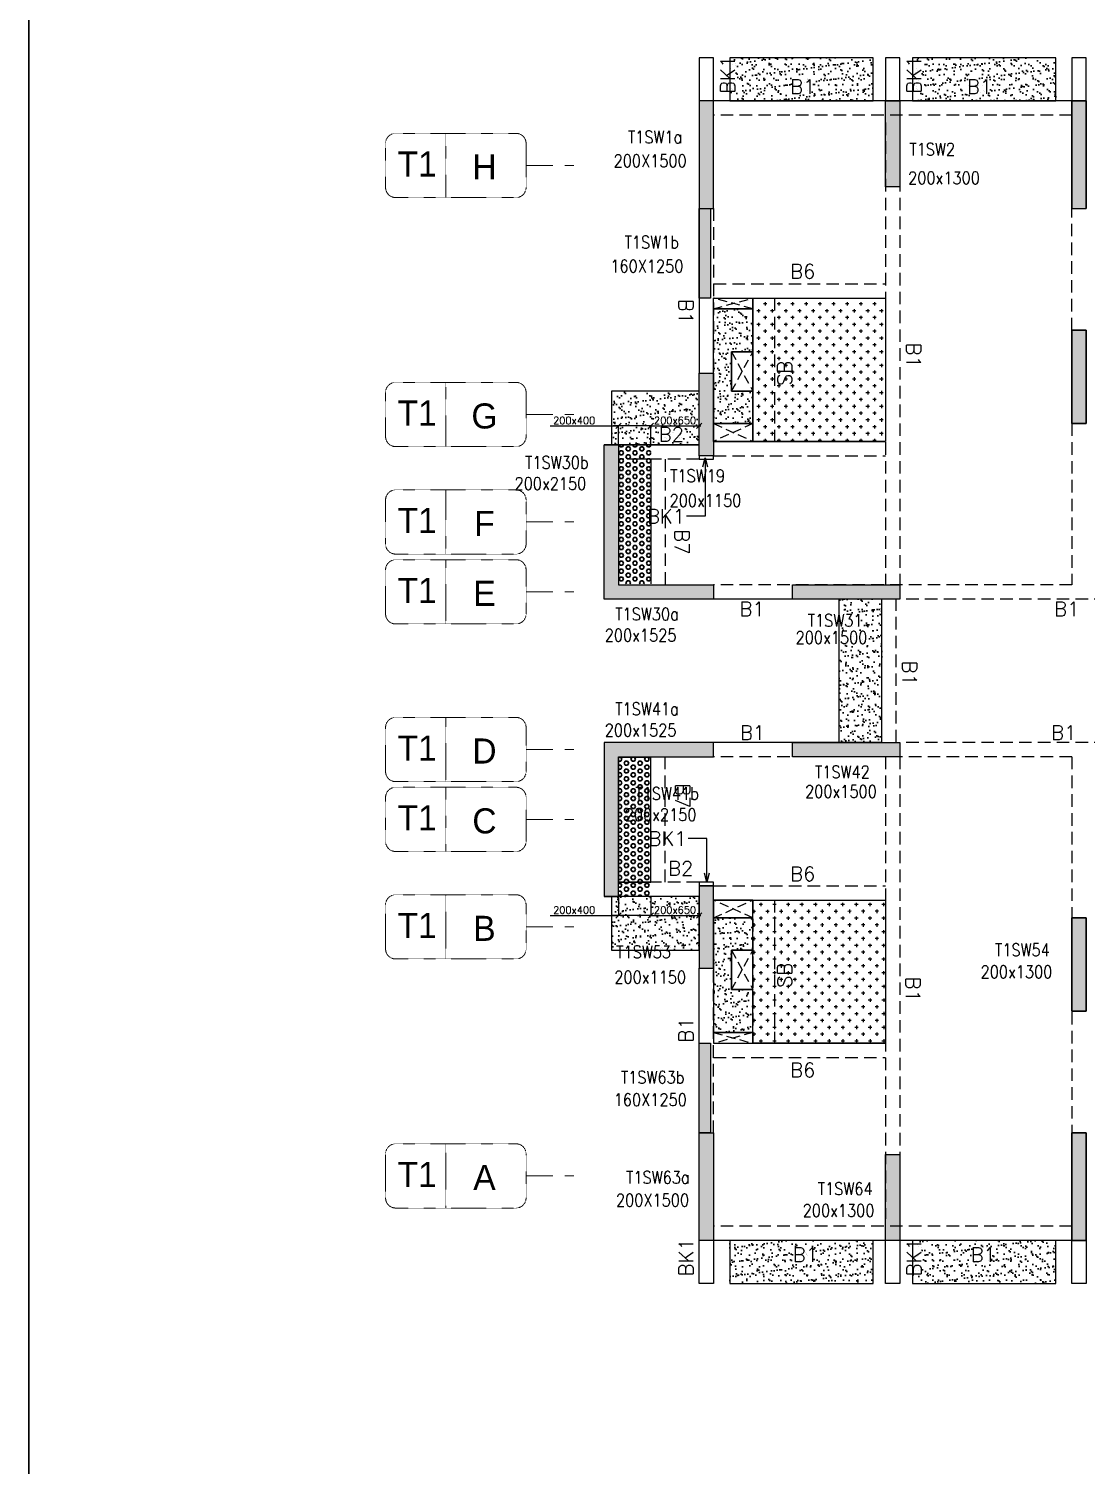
# Model space of a CAD drawing. Header units: millimetres. Extents: x 1078357 to 2594950, y -5122486 to -4636555.
# Drawn here: x 2039556 to 2054310, y -4675947 to -4655902 of the extents above; entities that cross this region are included whole.
import ezdxf
from ezdxf.enums import TextEntityAlignment as Align

# ---------------------------------------------------------------- set-up
doc = ezdxf.new("R2010")
doc.units = ezdxf.units.MM
doc.header["$PDMODE"] = 35
for name, pattern in [('CONTINOUS', [0]), ('DGN STYLE 7', [8.34, 3.75, -1.67, 1.25, -1.67]), ('HIDDEN', [0.375, 0.25, -0.125]), ('New Retail block$0$CONTINOUS', [0])]:
    doc.linetypes.add(name, pattern=pattern)
doc.layers.get('0').update_dxf_attribs({"lineweight": 0})
doc.layers.get('Defpoints').update_dxf_attribs({"lineweight": 0})
for name, color, linetype, lineweight in [('A-_ANOTDIMA_D-', 6, 'Continuous', 13), ('Boundary', 40, 'Continuous', 30), ('COL. NO.', 30, 'Continuous', 25), ('COL. SIZE', 7, 'Continuous', 25), ('DIM', 9, 'Continuous', 25), ('GRID LINE', 8, 'Continuous', 0), ('GRID NO', 8, 'DGN STYLE 7', 13), ('HATCH', 8, 'Continuous', 30)]:
    doc.layers.add(name, color=color, linetype=linetype, lineweight=lineweight)
for name, color, linetype in [('B-200x325', 201, 'HIDDEN'), ('B-200x400', 44, 'HIDDEN'), ('DROP SLAB', 8, 'Continuous'), ('S-BEAM', 3, 'HIDDEN'), ('S-BEAM NO.', 6, 'Continuous'), ('S-COLUMN', 1, 'Continuous'), ('S-CUTOUT', 8, 'HIDDEN'), ('S-SLAB-PROJECTION', 54, 'New Retail block$0$CONTINOUS'), ('SLAB FOLD', 8, 'Continuous')]:
    doc.layers.add(name, color=color, linetype=linetype)
doc.styles.add('Roman', font='romans')
doc.styles.add('ROMANS', font='romans.shx', dxfattribs={"width": 0.85})
doc.styles.get("Standard").update_dxf_attribs({"font": 'Adani Regular.ttf', "height": 500})
doc.dimstyles.new('HARESH', dxfattribs={"dimtxt": 150, "dimasz": 75, "dimexe": 0, "dimexo": 0, "dimgap": 25, "dimtad": 1, "dimdec": 0, "dimdsep": 46, "dimtxsty": 'Roman', "dimblk": 'OBLIQUE', "dimcen": 225, "dimdle": 25, "dimclrd": 2, "dimclre": 2, "dimclrt": 7, "dimadec": 8, "dimazin": 1, "dimtfac": 1, "dimtdec": 0, "dimtmove": 0, "dimatfit": 0, "dimfxl": 1, "dimlwd": -1, "dimlwe": -1, "dimarcsym": 0})
pattern_1 = [(37.47015413, (-2972723.06, 18698699.15), (-4.72361136, 146.8264517), [0, -115.824, 0, -129.54, 0, -123.825]), (7.4701541, (-2972723.06, 18698699.15), (134.9689868, 214.9772528), [0, -62.484, 0, -104.394, 0, -40.005]), (327.4701541, (-2972816.78, 18698699.2), (237.2979035, 0.3075449), [0, -38.1, 0, -137.16, 0, -179.07]), (317.4701541, (-2972816.78, 18698699.2), (229.1017424, 66.759465), [0, -19.05, 0, -89.916, 0, -102.87])]

# ---------------------------------------------------------------- blocks, each defined once
blk = doc.blocks.new('_Oblique')
at = {"color": 0, "linetype": 'ByBlock', "lineweight": -2}
blk.add_line((-0.5, -0.5), (0.5, 0.5), dxfattribs=at)
blk = doc.blocks.new('*D1451')
at = {"layer": 'Defpoints', "color": 0, "ltscale": 700, "transparency": 16777216}
for p in [(2047785, -4661443), (2047785, -4661709, 0), (2048235, -4661709, 0)]:
    blk.add_point(p, dxfattribs=at)
at = {"layer": 'DIM', "color": 2, "ltscale": 700, "transparency": 16777216}
for p, q in [((2046829, -4661443), (2047785, -4661443)), ((2047785, -4661443), (2047710, -4661443)), ((2047785, -4661709), (2047785, -4661443)), ((2048235, -4661443), (2047785, -4661443)), ((2048235, -4661443), (2047785, -4661443)), ((2048235, -4661709), (2048235, -4661443)), ((2048235, -4661443), (2048310, -4661443))]:
    blk.add_line(p, q, dxfattribs=at)
at = {"layer": 'DIM', "color": 2, "ltscale": 700, "transparency": 16777216, "xscale": 75, "yscale": 75, "zscale": 75}
blk.add_blockref('_Oblique', (2047785, -4661443), dxfattribs=at)
at = {"layer": 'DIM', "color": 2, "ltscale": 700, "transparency": 16777216, "xscale": 75, "yscale": 75, "zscale": 75, "rotation": 180}
blk.add_blockref('_Oblique', (2048235, -4661443), dxfattribs=at)
at = {"layer": 'DIM', "color": 7, "ltscale": 700, "transparency": 16777216, "insert": (2047166, -4661368), "char_height": 150, "attachment_point": 5, "style": 'Roman'}
blk.add_mtext('{\\H0.666667x;200x400}', dxfattribs=at)
blk = doc.blocks.new('*D1452')
at = {"layer": 'Defpoints', "color": 0, "ltscale": 700, "transparency": 16777216}
for p in [(2048910, -4661443), (2048235, -4661709), (2048910, -4661709, 0)]:
    blk.add_point(p, dxfattribs=at)
at = {"layer": 'DIM', "color": 2, "ltscale": 700, "transparency": 16777216}
for p, q in [((2048210, -4661443), (2048935, -4661443)), ((2048235, -4661709), (2048235, -4661443)), ((2048910, -4661709), (2048910, -4661443))]:
    blk.add_line(p, q, dxfattribs=at)
at = {"layer": 'DIM', "color": 2, "ltscale": 700, "transparency": 16777216, "xscale": 75, "yscale": 75, "zscale": 75, "rotation": 180}
blk.add_blockref('_Oblique', (2048235, -4661443), dxfattribs=at)
at = {"layer": 'DIM', "color": 2, "ltscale": 700, "transparency": 16777216, "xscale": 75, "yscale": 75, "zscale": 75}
blk.add_blockref('_Oblique', (2048910, -4661443), dxfattribs=at)
at = {"layer": 'DIM', "color": 7, "ltscale": 700, "transparency": 16777216, "insert": (2048573, -4661368), "char_height": 150, "attachment_point": 5, "style": 'Roman'}
blk.add_mtext('{\\H0.666667x;200x650}', dxfattribs=at)
blk = doc.blocks.new('*D1463')
at = {"layer": 'Defpoints', "color": 0, "ltscale": 700, "transparency": 16777216}
for p in [(2047785, -4668009, 0), (2048235, -4668009, 0), (2047785, -4668275)]:
    blk.add_point(p, dxfattribs=at)
at = {"layer": 'DIM', "color": 2, "ltscale": 700, "transparency": 16777216}
for p, q in [((2047785, -4668009), (2047785, -4668275)), ((2048235, -4668009), (2048235, -4668275)), ((2046829, -4668275), (2047785, -4668275)), ((2047785, -4668275), (2047710, -4668275)), ((2048235, -4668275), (2047785, -4668275)), ((2048235, -4668275), (2047785, -4668275)), ((2048235, -4668275), (2048310, -4668275))]:
    blk.add_line(p, q, dxfattribs=at)
at = {"layer": 'DIM', "color": 2, "ltscale": 700, "transparency": 16777216, "xscale": 75, "yscale": 75, "zscale": 75}
blk.add_blockref('_Oblique', (2047785, -4668275), dxfattribs=at)
at = {"layer": 'DIM', "color": 2, "ltscale": 700, "transparency": 16777216, "xscale": 75, "yscale": 75, "zscale": 75, "rotation": 180}
blk.add_blockref('_Oblique', (2048235, -4668275), dxfattribs=at)
at = {"layer": 'DIM', "color": 7, "ltscale": 700, "transparency": 16777216, "insert": (2047166, -4668200), "char_height": 150, "attachment_point": 5, "style": 'Roman'}
blk.add_mtext('{\\H0.666667x;200x400}', dxfattribs=at)
blk = doc.blocks.new('*D1464')
at = {"layer": 'Defpoints', "color": 0, "ltscale": 700, "transparency": 16777216}
for p in [(2048235, -4668009), (2048910, -4668009, 0), (2048910, -4668275)]:
    blk.add_point(p, dxfattribs=at)
at = {"layer": 'DIM', "color": 2, "ltscale": 700, "transparency": 16777216}
for p, q in [((2048235, -4668009), (2048235, -4668275)), ((2048910, -4668009), (2048910, -4668275)), ((2048210, -4668275), (2048935, -4668275))]:
    blk.add_line(p, q, dxfattribs=at)
at = {"layer": 'DIM', "color": 2, "ltscale": 700, "transparency": 16777216, "xscale": 75, "yscale": 75, "zscale": 75, "rotation": 180}
blk.add_blockref('_Oblique', (2048235, -4668275), dxfattribs=at)
at = {"layer": 'DIM', "color": 2, "ltscale": 700, "transparency": 16777216, "xscale": 75, "yscale": 75, "zscale": 75}
blk.add_blockref('_Oblique', (2048910, -4668275), dxfattribs=at)
at = {"layer": 'DIM', "color": 7, "ltscale": 700, "transparency": 16777216, "insert": (2048573, -4668200), "char_height": 150, "attachment_point": 5, "style": 'Roman'}
blk.add_mtext('{\\H0.666667x;200x650}', dxfattribs=at)
blk = doc.blocks.new('G$CD63B60BD')
at = {"layer": 'COL. NO.', "linetype": 'Continuous', "style": 'ROMANS', "width": 0.85}
for s, p in [('T1SW1a', (-995, 15309, -320)), ('T1SW2', (2932, 15138, -320)), ('T1SW1b', (-1041, 13841, -320)), ('T1SW30b', (-2429, 10769, -320)), ('T1SW19', (-405, 10582, -320)), ('T1SW30a', (-1171, 8653, -320)), ('T1SW31', (1514, 8565, -320)), ('T1SW41a', (-1171, 7329, -320)), ('T1SW42', (1615, 6449, -320)), ('T1SW41b', (-891, 6149, -320)), ('T1SW53', (-1158, 3938, -320)), ('T1SW54', (4127, 3966, -320)), ('T1SW63b', (-1092, 2189, 0)), ('T1SW63a', (-1020, 792, 0)), ('T1SW64', (1654, 634, -320))]:
    blk.add_text(s, height=175, dxfattribs=at).set_placement(p)
at = {"layer": 'COL. SIZE', "linetype": 'Continuous', "style": 'ROMANS', "width": 0.85}
for s, p in [('200X1500', (-1194, 14976, -320)), ('200x1300', (2915, 14738, -320)), ('160X1250', (-1240, 13507, -320)), ('200x2150', (-2576, 10473, -320)), ('200x1150', (-413, 10238, -320)), ('200x1525', (-1318, 8357, -320)), ('200x1500', (1345, 8325, -320)), ('200x1525', (-1318, 7033, -320)), ('200x1500', (1477, 6177, -320)), ('200x2150', (-1039, 5853, -320)), ('200x1300', (3926, 3661, -320)), ('200x1150', (-1184, 3585, -320)), ('160X1250', (-1193, 1876, 0)), ('200X1500', (-1161, 475, 0)), ('200x1300', (1444, 329, -320))]:
    blk.add_text(s, height=175, dxfattribs=at).set_placement(p)
blk = doc.blocks.new('Tower grid nomenclature-ex')
at = {"layer": 'GRID NO'}
blk.add_lwpolyline([(-1250, -600), (1750, -600, 0.414214), (2000, -350), (2000, 750, 0.414214), (1750, 1000), (-1250, 1000, 0.414214), (-1500, 750), (-1500, -350, 0.414214)], format="xyb", close=True, dxfattribs=at)
blk.add_lwpolyline([(0, 1000), (0, -600)], dxfattribs=at)
at = {"layer": 'GRID NO', "flags": 8}
for p in [(-1235, 400), (1788, 400)]:
    blk.add_attdef('GRID', text='', height=625, dxfattribs=at).set_placement(p, align=Align.MIDDLE_CENTER)

msp = doc.modelspace()

# ---------------------------------------------------------------- hatches: boundary and pattern name
at = {"layer": 'DROP SLAB'}
h = msp.add_hatch(dxfattribs=at)
h.set_pattern_fill('CROSS', color=8, scale=15, angle=180)
h.set_pattern_definition([(180, (2009374.565, -4436761.82), (-95.25, -95.25), [47.625, -142.875]), (270, (2009350.75, -4436738.01), (95.25, -95.25), [47.625, -142.875])])
h.paths.add_polyline_path([(2049659.9, -4659659.6), (2051509.9, -4659659.7), (2051509.9, -4661659.5), (2049659.9, -4661659.4)])
h = msp.add_hatch(dxfattribs=at)
h.set_pattern_fill('CROSS', color=8, scale=15, angle=0.03079)
h.set_pattern_definition([(180.03079016, (-12187753.96, 56220988.81), (-95.19879988, -95.30117261), [47.625, -142.875]), (270.03079016, (-12187777.78, 56221012.61), (95.30117261, -95.19879988), [47.625, -142.875])])
h.paths.add_polyline_path([(2049659.9, -4668059.4), (2051509.9, -4668059.4), (2051509.9, -4670059.2), (2049659.9, -4670059.2)])
at = {"layer": 'HATCH'}
h = msp.add_hatch(dxfattribs=at)
h.set_pattern_fill('AR-SAND', color=8, scale=3, angle=179.97015)
h.set_pattern_definition([(37.4701541, (-778273.2, 9330660.76), (-4.7236114, 146.8264517), [0, -115.824, 0, -129.54, 0, -123.825]), (7.4701541, (-778273.2, 9330660.76), (134.9689868, 214.9772528), [0, -62.484, 0, -104.394, 0, -40.005]), (327.4701541, (-778366.93, 9330660.81), (237.2979035, 0.3075449), [0, -38.1, 0, -137.16, 0, -179.07]), (317.4701541, (-778366.93, 9330660.81), (229.1017424, 66.759465), [0, -19.05, 0, -89.916, 0, -102.87])])
h.paths.add_polyline_path([(2051335.3, -4656309.5), (2049335.3, -4656309.5), (2049335.3, -4656909.5), (2051335.3, -4656909.5)])
h = msp.add_hatch(dxfattribs=at)
h.set_pattern_fill('AR-SAND', color=8, scale=3, angle=179.97015)
h.set_pattern_definition([(37.4701541, (-780823.2, 9330660.76), (-4.7236114, 146.8264517), [0, -115.824, 0, -129.54, 0, -123.825]), (7.4701541, (-780823.2, 9330660.76), (134.9689868, 214.9772528), [0, -62.484, 0, -104.394, 0, -40.005]), (327.4701541, (-780916.93, 9330660.81), (237.2979035, 0.3075449), [0, -38.1, 0, -137.16, 0, -179.07]), (317.4701541, (-780916.93, 9330660.81), (229.1017424, 66.759465), [0, -19.05, 0, -89.916, 0, -102.87])])
h.paths.add_polyline_path([(2053885.3, -4656309.5), (2051885.3, -4656309.5), (2051885.3, -4656909.5), (2053885.3, -4656909.5)])
h = msp.add_hatch(dxfattribs=at)
h.set_pattern_fill('AR-SAND', color=8, scale=3, angle=179.97015)
h.set_pattern_definition(pattern_1)
h.paths.add_polyline_path([(2049109.9, -4659809.5), (2049659.9, -4659809.5), (2049659.9, -4660409.5), (2049359.9, -4660409.5), (2049359.9, -4660959.5), (2049659.9, -4660959.4), (2049659.9, -4661409.5), (2049109.9, -4661409.5)])
h = msp.add_hatch(dxfattribs=at)
h.set_pattern_fill('AR-SAND', color=8, scale=3, angle=180)
h.set_pattern_definition([(217.5, (2009375.91, -4721835.93), (4.8001, -146.82397), [0, -115.824, 0, -129.54, 0, -123.825]), (187.5, (2009375.9, -4721835.93), (-134.857, -215.04753), [0, -62.484, 0, -104.394, 0, -40.005]), (147.5, (2009469.63, -4721835.93), (-237.2977, -0.43116), [0, -38.1, 0, -137.16, 0, -179.07]), (137.5, (2009469.63, -4721835.93), (-229.06694, -66.8788), [0, -19.05, 0, -89.916, 0, -102.87])])
h.paths.add_polyline_path([(2048911.4, -4660959.4), (2047686.2, -4660959.4), (2047686.2, -4661709.4), (2048911.4, -4661709.4)])
at = {"layer": 'HATCH', "ltscale": 1000}
h = msp.add_hatch(dxfattribs=at)
h.set_pattern_fill('HEX', color=8, scale=10, angle=180)
h.set_pattern_definition([(180, (3148834.806, -9158923.654), (-7e-15, -54.99261315), [31.75, -63.5]), (300, (3148834.806, -9158923.654), (47.625, 27.4963066), [31.75, -63.5]), (240, (3148803.056, -9158923.654), (47.625, -27.4963066), [31.75, -63.5])])
h.paths.add_polyline_path([(2048235.1, -4663648.8), (2047785.1, -4663648.8), (2047785.1, -4661709.5), (2048235.1, -4661709.5)])
at = {"layer": 'HATCH'}
h = msp.add_hatch(dxfattribs=at)
h.set_pattern_fill('AR-SAND', color=8, scale=3, angle=179.97015)
h.set_pattern_definition([(37.4701541, (-1866222.91, 14017429.87), (-4.72361136, 146.8264517), [0, -115.824, 0, -129.54, 0, -123.825]), (7.4701541, (-1866222.9, 14017429.87), (134.9689868, 214.9772528), [0, -62.484, 0, -104.394, 0, -40.005]), (327.4701541, (-1866316.63, 14017429.91), (237.2979035, 0.3075449), [0, -38.1, 0, -137.16, 0, -179.07]), (317.4701541, (-1866316.63, 14017429.91), (229.1017424, 66.759465), [0, -19.05, 0, -89.916, 0, -102.87])])
h.paths.add_polyline_path([(2051460.3, -4663859.6), (2050860.3, -4663859.6), (2050860.3, -4665859.6), (2051460.3, -4665859.6)])
at = {"layer": 'HATCH', "ltscale": 1000}
h = msp.add_hatch(dxfattribs=at)
h.set_pattern_fill('HEX', color=8, scale=10, angle=180)
h.set_pattern_definition([(180, (-142839.34, 4893133.91), (-7e-15, -54.99261315), [31.75, -63.5]), (300, (-142839.34, 4893133.91), (47.625, 27.49630658), [31.75, -63.5]), (240, (-142871.09, 4893133.91), (47.625, -27.49630658), [31.75, -63.5])])
h.paths.add_polyline_path([(2048235.1, -4666070.1), (2047785.1, -4666070.1), (2047785.1, -4668009.3), (2048235.1, -4668009.3)])
at = {"layer": 'HATCH'}
h = msp.add_hatch(dxfattribs=at)
h.set_pattern_fill('AR-SAND', color=8, scale=3, angle=179.97015)
h.set_pattern_definition([(37.4701541, (-1876723.02, 14014679.95), (-4.72361136, 146.8264517), [0, -115.824, 0, -129.54, 0, -123.825]), (7.4701541, (-1876723.02, 14014679.95), (134.9689868, 214.9772528), [0, -62.484, 0, -104.394, 0, -40.005]), (327.4701541, (-1876816.74, 14014680), (237.2979035, 0.3075449), [0, -38.1, 0, -137.16, 0, -179.07]), (317.4701541, (-1876816.74, 14014680), (229.1017424, 66.759465), [0, -19.05, 0, -89.916, 0, -102.87])])
h.paths.add_polyline_path([(2048910.2, -4668009.4), (2047684.9, -4668009.4), (2047684.9, -4668759.4), (2048910.2, -4668759.4)])
h = msp.add_hatch(dxfattribs=at)
h.set_pattern_fill('AR-SAND', color=8, scale=3, angle=180.02985)
h.set_pattern_definition(pattern_1)
h.paths.add_polyline_path([(2049109.9, -4669909.5), (2049659.9, -4669909.5), (2049659.9, -4669309.4), (2049359.9, -4669309.4), (2049359.9, -4668759.5), (2049659.9, -4668759.5), (2049659.9, -4668309.5), (2049109.9, -4668309.5)])
h = msp.add_hatch(dxfattribs=at)
h.set_pattern_fill('AR-SAND', color=8, scale=3, angle=179.97015)
h.set_pattern_definition([(37.47015413, (-2966197.64, 18698699.14), (-4.72361136, 146.8264517), [0, -115.824, 0, -129.54, 0, -123.825]), (7.4701541, (-2966197.64, 18698699.14), (134.9689868, 214.9772528), [0, -62.484, 0, -104.394, 0, -40.005]), (327.4701541, (-2966291.36, 18698699.18), (237.2979035, 0.3075449), [0, -38.1, 0, -137.16, 0, -179.07]), (317.4701541, (-2966291.36, 18698699.18), (229.1017424, 66.759465), [0, -19.05, 0, -89.916, 0, -102.87])])
h.paths.add_polyline_path([(2051335.3, -4672809.5), (2049335.3, -4672809.5), (2049335.3, -4673409.5), (2051335.3, -4673409.5)])
h = msp.add_hatch(dxfattribs=at)
h.set_pattern_fill('AR-SAND', color=8, scale=3, angle=179.97015)
h.set_pattern_definition([(37.47015413, (-2968747.64, 18698699.14), (-4.72361136, 146.8264517), [0, -115.824, 0, -129.54, 0, -123.825]), (7.4701541, (-2968747.64, 18698699.14), (134.9689868, 214.9772528), [0, -62.484, 0, -104.394, 0, -40.005]), (327.4701541, (-2968841.36, 18698699.18), (237.2979035, 0.3075449), [0, -38.1, 0, -137.16, 0, -179.07]), (317.4701541, (-2968841.36, 18698699.18), (229.1017424, 66.759465), [0, -19.05, 0, -89.916, 0, -102.87])])
h.paths.add_polyline_path([(2053885.3, -4672809.5), (2051885.3, -4672809.5), (2051885.3, -4673409.5), (2053885.3, -4673409.5)])
at = {"layer": 'S-COLUMN', "lineweight": 25, "extrusion": (1.00316e-06, 1.91639e-11, 1)}
h = msp.add_hatch(color=1, dxfattribs=at)
h.dxf.hatch_style = 1
h.paths.add_polyline_path([(2049109.9, -4656909.5), (2048909.9, -4656909.5), (2048909.9, -4658409.5), (2049109.9, -4658409.5)])
at = {"layer": 'S-COLUMN', "lineweight": 25}
h = msp.add_hatch(color=1, dxfattribs=at)
h.dxf.hatch_style = 1
h.paths.add_polyline_path([(2051509.9, -4658109.6), (2051709.9, -4658109.6), (2051709.9, -4656909.5), (2051509.9, -4656909.5)])
at = {"layer": 'S-COLUMN', "lineweight": 25, "extrusion": (1.00316e-06, 1.91639e-11, 1)}
h = msp.add_hatch(color=1, dxfattribs=at)
h.dxf.hatch_style = 1
h.paths.add_polyline_path([(2054309.9, -4656909.5), (2054109.9, -4656909.5), (2054109.9, -4658409.5), (2054309.9, -4658409.5)])
at = {"layer": 'S-COLUMN', "lineweight": 25, "extrusion": (1.00316e-06, -2.11765e-11, 1)}
h = msp.add_hatch(color=1, dxfattribs=at)
h.dxf.hatch_style = 1
h.paths.add_polyline_path([(2049069.9, -4659659.7), (2048909.9, -4659659.7), (2048909.9, -4658409.5), (2049069.9, -4658409.5)])
at = {"layer": 'S-COLUMN', "lineweight": 25, "extrusion": (-1.00316e-06, 2.11765e-11, 1)}
h = msp.add_hatch(color=1, dxfattribs=at)
h.dxf.hatch_style = 1
h.paths.add_polyline_path([(2054109.9, -4661409.5), (2054309.9, -4661409.5), (2054309.9, -4660109.5), (2054109.9, -4660109.5)])
at = {"layer": 'S-COLUMN', "lineweight": 25, "extrusion": (1.00316e-06, 1.91639e-11, 1)}
h = msp.add_hatch(color=1, dxfattribs=at)
h.dxf.hatch_style = 1
h.paths.add_polyline_path([(2054309.9, -4661409.5), (2054109.9, -4661409.5), (2054109.9, -4660109.5), (2054309.9, -4660109.5)])
h = msp.add_hatch(color=1, dxfattribs=at)
h.dxf.hatch_style = 1
h.paths.add_polyline_path([(2049109.9, -4661859.5), (2048909.9, -4661859.5), (2048909.9, -4660709.5), (2049109.9, -4660709.5)])
h = msp.add_hatch(color=1, dxfattribs=at)
h.dxf.hatch_style = 1
h.paths.add_polyline_path([(2047784.9, -4663659.5), (2049109.9, -4663659.5), (2049109.9, -4663859.5), (2047584.9, -4663859.5), (2047584.9, -4661709.5), (2047784.9, -4661709.5)])
at = {"layer": 'S-COLUMN', "lineweight": 25}
h = msp.add_hatch(color=1, dxfattribs=at)
h.dxf.hatch_style = 1
h.paths.add_polyline_path([(2050209.9, -4663659.5), (2051709.9, -4663659.5), (2051709.9, -4663859.5), (2050209.9, -4663859.5)])
at = {"layer": 'S-COLUMN', "lineweight": 25, "extrusion": (1.00316e-06, -2.11765e-11, 1)}
h = msp.add_hatch(color=1, dxfattribs=at)
h.dxf.hatch_style = 1
h.paths.add_polyline_path([(2047784.9, -4666059.5), (2049109.9, -4666059.5), (2049109.9, -4665859.5), (2047584.9, -4665859.5), (2047584.9, -4668009.5), (2047784.9, -4668009.5)])
at = {"layer": 'S-COLUMN', "lineweight": 25}
h = msp.add_hatch(color=1, dxfattribs=at)
h.dxf.hatch_style = 1
h.paths.add_polyline_path([(2050209.9, -4665859.5), (2051709.9, -4665859.5), (2051709.9, -4666059.5), (2050209.9, -4666059.5)])
at = {"layer": 'S-COLUMN', "lineweight": 25, "extrusion": (1.00316e-06, -2.11765e-11, 1)}
h = msp.add_hatch(color=1, dxfattribs=at)
h.dxf.hatch_style = 1
h.paths.add_polyline_path([(2049109.9, -4667859.5), (2048909.9, -4667859.5), (2048909.9, -4669009.5), (2049109.9, -4669009.5)])
h = msp.add_hatch(color=1, dxfattribs=at)
h.dxf.hatch_style = 1
h.paths.add_polyline_path([(2054309.9, -4668309.5), (2054109.9, -4668309.5), (2054109.9, -4669609.5), (2054309.9, -4669609.5)])
at = {"layer": 'S-COLUMN', "lineweight": 25, "extrusion": (-1.00316e-06, -1.91639e-11, 1)}
h = msp.add_hatch(color=1, dxfattribs=at)
h.dxf.hatch_style = 1
h.paths.add_polyline_path([(2054109.9, -4668309.5), (2054309.9, -4668309.5), (2054309.9, -4669609.5), (2054109.9, -4669609.5)])
at = {"layer": 'S-COLUMN', "lineweight": 25, "extrusion": (1.00316e-06, -2.11765e-11, 1)}
h = msp.add_hatch(color=1, dxfattribs=at)
h.dxf.hatch_style = 1
h.paths.add_polyline_path([(2049070, -4671309.5), (2048910, -4671309.5), (2048910, -4670059.3), (2049070, -4670059.3)])
h = msp.add_hatch(color=1, dxfattribs=at)
h.dxf.hatch_style = 1
h.paths.add_polyline_path([(2049109.9, -4672809.5), (2048909.9, -4672809.5), (2048909.9, -4671309.5), (2049109.9, -4671309.5)])
at = {"layer": 'S-COLUMN', "lineweight": 25, "extrusion": (-1.00316e-06, -1.91639e-11, 1)}
h = msp.add_hatch(color=1, dxfattribs=at)
h.dxf.hatch_style = 1
h.paths.add_polyline_path([(2054109.9, -4672809.5), (2054309.9, -4672809.5), (2054309.9, -4671309.5), (2054109.9, -4671309.5)])
at = {"layer": 'S-COLUMN', "lineweight": 25, "extrusion": (1.00316e-06, -2.11765e-11, 1)}
h = msp.add_hatch(color=1, dxfattribs=at)
h.dxf.hatch_style = 1
h.paths.add_polyline_path([(2054309.9, -4672809.5), (2054109.9, -4672809.5), (2054109.9, -4671309.5), (2054309.9, -4671309.5)])
at = {"layer": 'S-COLUMN', "lineweight": 25}
h = msp.add_hatch(color=1, dxfattribs=at)
h.dxf.hatch_style = 1
h.paths.add_polyline_path([(2051709.9, -4671609.5), (2051709.9, -4672809.5), (2051509.9, -4672809.5), (2051509.9, -4671609.5)])

# ---------------------------------------------------------------- linework, layer by layer
at = {"layer": 'B-200x400', "linetype": 'ByBlock', "ltscale": 500}
for p, q in [((2048235.1, -4661709.5, 0), (2047785.1, -4661709.5, 0)), ((2048235.1, -4668009.5, 0), (2047785.1, -4668009.5, 0))]:
    msp.add_line(p, q, dxfattribs=at)
at = {"layer": 'B-200x400', "linetype": 'HIDDEN', "ltscale": 500}
for p, q in [((2048235.1, -4661909.5, 0), (2047785.1, -4661909.5, 0)), ((2048235.1, -4667809.5, 0), (2047785.1, -4667809.5, 0))]:
    msp.add_line(p, q, dxfattribs=at)
at = {"layer": 'Boundary', "ltscale": 700, "elevation": 0}
msp.add_lwpolyline([(2039556.1, -4636994.1), (2144124.7, -4636994.1), (2144124.7, -4687024.5), (2039556.1, -4687024.5)], close=True, dxfattribs=at)
at = {"layer": 'DROP SLAB', "color": 3, "linetype": 'CONTINOUS', "ltscale": 500, "elevation": 0}
for points in [[(2049109.9, -4659659.7), (2049659.9, -4659659.7), (2049659.9, -4659809.5), (2049109.9, -4659809.5)], [(2049359.9, -4660409.5), (2049659.9, -4660409.5), (2049659.9, -4660959.4), (2049359.9, -4660959.4)], [(2049110.1, -4661409.5), (2049659.9, -4661409.5), (2049659.9, -4661659.4), (2049110.1, -4661659.4)], [(2049110.1, -4668309.5), (2049659.9, -4668309.5), (2049659.9, -4668059.5), (2049110.1, -4668059.5)], [(2049659.9, -4668059.4), (2051509.9, -4668059.4), (2051509.9, -4670059.2), (2049659.9, -4670059.2)], [(2049359.9, -4669309.5), (2049659.9, -4669309.5), (2049659.9, -4668759.5), (2049359.9, -4668759.5)], [(2049109.9, -4670059.2), (2049659.9, -4670059.2), (2049659.9, -4669909.5), (2049109.9, -4669909.5)]]:
    msp.add_lwpolyline(points, close=True, dxfattribs=at)
msp.add_lwpolyline([(2051509.9, -4659701), (2051509.9, -4661659.5), (2049659.9, -4661659.5), (2049659.9, -4659659.7), (2051509.9, -4659659.7)], dxfattribs=at)
at = {"layer": 'GRID LINE', "linetype": 'DGN STYLE 7', "ltscale": 100, "elevation": 0}
for points in [[(2046494.6, -4657809.4), (2047301.7, -4657809.4)], [(2046494.6, -4661284.4), (2047301.7, -4661284.4)], [(2046494.6, -4662784.4), (2047301.7, -4662784.4)], [(2046494.6, -4663759.4), (2047301.7, -4663759.4)], [(2046494.6, -4665959.4), (2047301.7, -4665959.4)], [(2046494.6, -4666934.4), (2047301.7, -4666934.4)], [(2046494.6, -4668434.4), (2047301.7, -4668434.4)], [(2046494.6, -4671909.4), (2047301.7, -4671909.4)]]:
    msp.add_lwpolyline(points, dxfattribs=at)
at = {"layer": 'S-BEAM', "linetype": 'CONTINOUS', "ltscale": 700}
for p, q in [((2049109.9, -4656309.5, 0), (2048909.9, -4656309.5, 0)), ((2048909.9, -4656309.5, 0), (2048909.9, -4656909.5, 0)), ((2049109.9, -4656909.5, 0), (2049109.9, -4656309.5, 0)), ((2051709.9, -4656309.5, 0), (2051509.9, -4656309.5, 0)), ((2051509.9, -4656309.5, 0), (2051509.9, -4656909.5, 0)), ((2051709.9, -4656909.5, 0), (2051709.9, -4656309.5, 0)), ((2054309.9, -4656309.5, 0), (2054109.9, -4656309.5, 0)), ((2054109.9, -4656309.5, 0), (2054109.9, -4656909.5, 0)), ((2054309.9, -4656909.5, 0), (2054309.9, -4656309.5, 0)), ((2054110.3, -4656909.5, 0), (2049110.3, -4656909.5, 0)), ((2048910.3, -4658409.4, 0), (2048910.3, -4660709.4, 0)), ((2048910.3, -4661709.4, 0), (2047585.3, -4661709.4, 0)), ((2047585.3, -4661759.4, 0), (2047585.3, -4661709.4, 0)), ((2048909.9, -4661709.5, 0), (2048235.1, -4661709.5, 0)), ((2048909.9, -4661859.5, 0), (2048909.9, -4661909.5, 0)), ((2051460.3, -4663859.4, 0), (2049110.3, -4663859.4, 0)), ((2051460.3, -4665859.4, 0), (2051460.3, -4663859.4, 0)), ((2051460.3, -4665859.5, 0), (2049110.3, -4665859.5, 0)), ((2048910.3, -4668009.4, 0), (2047585.3, -4668009.4, 0)), ((2048909.9, -4668009.5, 0), (2048235.1, -4668009.5, 0)), ((2048910.3, -4671309.5, 0), (2048910.3, -4669009.4, 0)), ((2048909.9, -4673409.5, 0), (2048909.9, -4672809.5, 0)), ((2049109.9, -4672809.5, 0), (2049109.9, -4673409.5, 0)), ((2054110.3, -4672809.4, 0), (2049110.3, -4672809.4, 0)), ((2051509.9, -4673409.5, 0), (2051509.9, -4672809.5, 0)), ((2051709.9, -4672809.5, 0), (2051709.9, -4673409.5, 0)), ((2054109.9, -4673409.4, 0), (2054109.9, -4672809.4, 0)), ((2054309.9, -4672809.4, 0), (2054309.9, -4673409.4, 0)), ((2049109.9, -4673409.5, 0), (2048909.9, -4673409.5, 0)), ((2051709.9, -4673409.5, 0), (2051509.9, -4673409.5, 0)), ((2054309.9, -4673409.4, 0), (2054109.9, -4673409.4, 0))]:
    msp.add_line(p, q, dxfattribs=at)
at = {"layer": 'S-BEAM', "linetype": 'HIDDEN', "ltscale": 700}
for p, q in [((2054110.3, -4657109.5, 0), (2049110.3, -4657109.5, 0)), ((2051510.3, -4657209.5, 0), (2051510.3, -4663659.4, 0)), ((2051710.3, -4657209.5, 0), (2051710.3, -4663659.4, 0)), ((2049110.3, -4658409.4, 0), (2049110.3, -4660709.4, 0)), ((2054110.3, -4660109.4, 0), (2054110.3, -4658409.4, 0)), ((2049659.8, -4659659.9, 0), (2049659.8, -4661659.7, 0)), ((2049959.8, -4659659.9, 0), (2049959.8, -4661659.7, 0)), ((2054110.3, -4661409.5, 0), (2054110.3, -4663659.4, 0)), ((2048910.3, -4661909.4, 0), (2047785.3, -4661909.4, 0)), ((2048909.9, -4661909.5, 0), (2048235.1, -4661909.5, 0)), ((2054110.3, -4663659.4, 0), (2049110.3, -4663659.4, 0)), ((2051660.3, -4665859.4, 0), (2051660.3, -4663859.4, 0)), ((2060634.9, -4663859.4, 0), (2051760.3, -4663859.4, 0)), ((2060634.9, -4665859.5, 0), (2051760.3, -4665859.5, 0)), ((2054110.3, -4666059.5, 0), (2049110.3, -4666059.5, 0)), ((2051510.3, -4666059.5, 0), (2051510.3, -4672509.4, 0)), ((2051710.3, -4666059.5, 0), (2051710.3, -4672509.4, 0)), ((2054110.3, -4666059.5, 0), (2054110.3, -4668309.4, 0)), ((2048910.3, -4667809.4, 0), (2047785.3, -4667809.4, 0)), ((2048909.9, -4667809.5, 0), (2048235.1, -4667809.5, 0)), ((2049659.8, -4668059.7, 0), (2049659.8, -4670059.5, 0)), ((2049959.8, -4668059.7, 0), (2049959.8, -4670059.5, 0)), ((2054110.3, -4668309.4, 0), (2054110.3, -4671309.5, 0)), ((2049110.3, -4671309.5, 0), (2049110.3, -4669009.4, 0)), ((2054110.3, -4672609.4, 0), (2049110.3, -4672609.4, 0))]:
    msp.add_line(p, q, dxfattribs=at)
at = {"layer": 'S-BEAM', "ltscale": 700}
for p, q in [((2049109.9, -4659459.7, 0), (2051509.9, -4659459.7, 0)), ((2048909.9, -4660709.5, 0), (2048910.6, -4660709.5, 0)), ((2048910.3, -4660709.5, 0), (2048911, -4660709.5, 0)), ((2048909.9, -4660909.5, 0), (2048909.9, -4660909.5, 0)), ((2048910.3, -4660909.5, 0), (2048910.3, -4660909.5, 0)), ((2048435.1, -4661909.5, 0), (2048435.1, -4663659.5, 0)), ((2049110.1, -4661859.5, 0), (2051509.9, -4661859.5, 0)), ((2048435.1, -4667809.5, 0), (2048435.1, -4666059.5, 0)), ((2049110.1, -4667859.4, 0), (2051509.9, -4667859.4, 0)), ((2048909.9, -4668809.4, 0), (2048909.9, -4668809.4, 0)), ((2048910.3, -4668809.4, 0), (2048910.3, -4668809.4, 0)), ((2048909.9, -4669009.4, 0), (2048910.6, -4669009.4, 0)), ((2048910.3, -4669009.4, 0), (2048911, -4669009.4, 0)), ((2049109.9, -4670259.2, 0), (2051509.9, -4670259.2, 0))]:
    msp.add_line(p, q, dxfattribs=at)
at = {"layer": 'S-BEAM', "linetype": 'Continuous', "ltscale": 700}
for p, q in [((2049109.9, -4659659.7, 0), (2051509.9, -4659659.7, 0)), ((2051509.9, -4659659.7, 0), (2051509.9, -4661659.5, 0)), ((2049110.1, -4661659.5, 0), (2051509.9, -4661659.5, 0)), ((2048235.1, -4661909.5, 0), (2048235.1, -4663648.8, 0)), ((2048235.1, -4667809.5, 0), (2048235.1, -4666070.1, 0)), ((2049110.1, -4668059.4, 0), (2051509.9, -4668059.4, 0)), ((2049109.9, -4670059.2, 0), (2051509.9, -4670059.2, 0))]:
    msp.add_line(p, q, dxfattribs=at)
at = {"layer": 'S-BEAM', "linetype": 'Continuous', "ltscale": 700, "elevation": 0}
for points in [[(2049110.4, -4661859.5), (2048910.4, -4661859.5), (2048910.4, -4661909.7), (2049110.4, -4661909.7)], [(2049110.4, -4667809.1), (2048910.4, -4667809.1), (2048910.4, -4667859.3), (2049110.4, -4667859.3)]]:
    msp.add_lwpolyline(points, close=True, dxfattribs=at)
at = {"layer": 'S-COLUMN', "color": 1, "lineweight": 25, "extrusion": (1.00316e-06, 1.91639e-11, 1), "elevation": 2.1}
for points in [[(2049109.9, -4656909.5), (2048909.9, -4656909.5), (2048909.9, -4658409.5), (2049109.9, -4658409.5)], [(2054309.9, -4656909.5), (2054109.9, -4656909.5), (2054109.9, -4658409.5), (2054309.9, -4658409.5)], [(2054309.9, -4661409.5), (2054109.9, -4661409.5), (2054109.9, -4660109.5), (2054309.9, -4660109.5)], [(2049109.9, -4661859.5), (2048909.9, -4661859.5), (2048909.9, -4660709.5), (2049109.9, -4660709.5)]]:
    msp.add_lwpolyline(points, close=True, dxfattribs=at)
at = {"layer": 'S-COLUMN', "color": 1, "lineweight": 25, "elevation": 0}
for points in [[(2051509.9, -4656909.5), (2051709.9, -4656909.5), (2051709.9, -4658109.5), (2051509.9, -4658109.5)], [(2050209.9, -4663659.5), (2051709.9, -4663659.5), (2051709.9, -4663859.5), (2050209.9, -4663859.5)], [(2050209.9, -4665859.5), (2051709.9, -4665859.5), (2051709.9, -4666059.5), (2050209.9, -4666059.5)], [(2051509.9, -4671609.5), (2051709.9, -4671609.5), (2051709.9, -4672809.5), (2051509.9, -4672809.5)]]:
    msp.add_lwpolyline(points, close=True, dxfattribs=at)
at = {"layer": 'S-COLUMN', "color": 1, "lineweight": 25, "extrusion": (-1.00316e-06, 2.11765e-11, 1), "elevation": -2.1}
msp.add_lwpolyline([(2054109.9, -4658409.5), (2054109.9, -4656909.5), (2054309.9, -4656909.5), (2054309.9, -4658409.5)], dxfattribs=at)
at = {"layer": 'S-COLUMN', "color": 1, "lineweight": 25, "extrusion": (1.00316e-06, -2.11765e-11, 1), "elevation": 2.1}
for points in [[(2049069.9, -4659659.7), (2048909.9, -4659659.7), (2048909.9, -4658409.5), (2049069.9, -4658409.5)], [(2049109.9, -4667859.5), (2048909.9, -4667859.5), (2048909.9, -4669009.5), (2049109.9, -4669009.5)], [(2054309.9, -4668309.5), (2054109.9, -4668309.5), (2054109.9, -4669609.5), (2054309.9, -4669609.5)], [(2049070, -4671309.5), (2048910, -4671309.5), (2048910, -4670059.3), (2049070, -4670059.3)], [(2049109.9, -4672809.5), (2048909.9, -4672809.5), (2048909.9, -4671309.5), (2049109.9, -4671309.5)], [(2054309.9, -4672809.5), (2054109.9, -4672809.5), (2054109.9, -4671309.5), (2054309.9, -4671309.5)]]:
    msp.add_lwpolyline(points, close=True, dxfattribs=at)
at = {"layer": 'S-COLUMN', "color": 1, "lineweight": 25, "extrusion": (-1.00316e-06, 2.11765e-11, 1), "elevation": -2.1}
msp.add_lwpolyline([(2054109.9, -4661409.5), (2054309.9, -4661409.5), (2054309.9, -4660109.5), (2054109.9, -4660109.5)], close=True, dxfattribs=at)
at = {"layer": 'S-COLUMN', "color": 1, "lineweight": 25, "extrusion": (1.00316e-06, 1.91639e-11, 1), "elevation": 2.1}
msp.add_lwpolyline([(2047784.9, -4663659.5), (2049109.9, -4663659.5), (2049109.9, -4663859.5), (2047584.9, -4663859.5), (2047584.9, -4661709.5), (2047784.9, -4661709.5), (2047784.9, -4663659.5)], dxfattribs=at)
at = {"layer": 'S-COLUMN', "color": 1, "lineweight": 25, "extrusion": (1.00316e-06, -2.11765e-11, 1), "elevation": 2.1}
msp.add_lwpolyline([(2047784.9, -4666059.5), (2049109.9, -4666059.5), (2049109.9, -4665859.5), (2047584.9, -4665859.5), (2047584.9, -4668009.5), (2047784.9, -4668009.5), (2047784.9, -4666059.5)], dxfattribs=at)
at = {"layer": 'S-COLUMN', "color": 1, "lineweight": 25, "extrusion": (-1.00316e-06, -1.91639e-11, 1), "elevation": -2.1}
for points in [[(2054109.9, -4668309.5), (2054309.9, -4668309.5), (2054309.9, -4669609.5), (2054109.9, -4669609.5)], [(2054109.9, -4672809.5), (2054309.9, -4672809.5), (2054309.9, -4671309.5), (2054109.9, -4671309.5)]]:
    msp.add_lwpolyline(points, close=True, dxfattribs=at)
at = {"layer": 'S-CUTOUT', "ltscale": 500}
for p, q in [((2049109.9, -4659809.5, 0), (2049659.9, -4659659.7, 0)), ((2049659.9, -4659809.5, 0), (2049110.8, -4659659.7, 0)), ((2049359.9, -4660409.5, 0), (2049659.9, -4660959.5, 0)), ((2049359.9, -4660959.5, 0), (2049659.9, -4660409.5, 0)), ((2049109.9, -4661409.5, 0), (2049659.9, -4661659.5, 0)), ((2049659.9, -4661409.5, 0), (2049110.1, -4661659.5, 0)), ((2049109.9, -4668309.5, 0), (2049659.9, -4668059.4, 0)), ((2049659.9, -4668309.5, 0), (2049110.1, -4668059.4, 0)), ((2049359.9, -4669309.5, 0), (2049659.9, -4668759.5, 0)), ((2049359.9, -4668759.5, 0), (2049659.9, -4669309.4, 0)), ((2049109.9, -4669909.5, 0), (2049659.9, -4670059.2, 0)), ((2049659.9, -4669909.5, 0), (2049110.8, -4670059.2, 0))]:
    msp.add_line(p, q, dxfattribs=at)
at = {"layer": 'S-SLAB-PROJECTION'}
msp.add_line((2050860.3, -4663859.5, 0), (2050860.3, -4665859.5, 0), dxfattribs=at)
at = {"layer": 'S-SLAB-PROJECTION', "elevation": 0}
for points in [[(2051335.3, -4656309.5), (2049335.3, -4656309.5), (2049335.3, -4656909.5), (2051335.3, -4656909.5)], [(2053885.3, -4656309.5), (2051885.3, -4656309.5), (2051885.3, -4656909.5), (2053885.3, -4656909.5)], [(2048909.9, -4660959.4), (2047684.9, -4660959.4), (2047684.9, -4661709.4), (2048909.9, -4661709.5)], [(2048910.2, -4668009.4), (2047684.9, -4668009.4), (2047684.9, -4668759.4), (2048910.2, -4668759.4)], [(2051335.3, -4672809.5), (2049335.3, -4672809.5), (2049335.3, -4673409.5), (2051335.3, -4673409.5)], [(2053885.3, -4672809.5), (2051885.3, -4672809.5), (2051885.3, -4673409.5), (2053885.3, -4673409.5)]]:
    msp.add_lwpolyline(points, close=True, dxfattribs=at)
at = {"layer": 'SLAB FOLD', "color": 8, "ltscale": 1000, "elevation": 0}
for points in [[(2049109.9, -4659809.5), (2049659.9, -4659809.5), (2049659.9, -4660409.5), (2049359.9, -4660409.5), (2049359.9, -4660959.5), (2049659.9, -4660959.4), (2049659.9, -4661409.5), (2049109.9, -4661409.5), (2049109.9, -4659809.5)], [(2049109.9, -4669909.5), (2049659.9, -4669909.5), (2049659.9, -4669309.4), (2049359.9, -4669309.4), (2049359.9, -4668759.5), (2049659.9, -4668759.5), (2049659.9, -4668309.5), (2049109.9, -4668309.5), (2049109.9, -4669909.5)]]:
    msp.add_lwpolyline(points, dxfattribs=at)
msp.add_lwpolyline([(2048235.1, -4666070.1), (2047785.1, -4666070.1), (2047785.1, -4667809.5), (2048235.1, -4667809.5)], close=True, dxfattribs=at)

# ---------------------------------------------------------------- block references
at = {"layer": 'A-_ANOTDIMA_D-', "color": 2, "ltscale": 700}
msp.add_blockref('G$CD63B60BD', (2048910, -4672809.5, 0), dxfattribs=at)
at = {"layer": 'GRID NO'}
ref = msp.add_blockref('Tower grid nomenclature-ex', (2045374.6, -4657921.4, 0), dxfattribs=dict(at, xscale=0.56, yscale=0.56, zscale=0.56))
ref.add_attrib('GRID', 'H', dxfattribs={"height": 350}).set_placement((2045914.1, -4657829.9, 0), align=Align.MIDDLE_CENTER)
ref.add_attrib('GRID', 'T1', dxfattribs={"height": 350}).set_placement((2044975.1, -4657788.9, 0), align=Align.MIDDLE_CENTER)
ref = msp.add_blockref('Tower grid nomenclature-ex', (2045374.6, -4661396.4, 0), dxfattribs=dict(at, xscale=0.56, yscale=0.56, zscale=0.56))
ref.add_attrib('GRID', 'G', dxfattribs={"height": 350}).set_placement((2045914.1, -4661304.9, 0), align=Align.MIDDLE_CENTER)
ref.add_attrib('GRID', 'T1', dxfattribs={"height": 350}).set_placement((2044975.1, -4661263.9, 0), align=Align.MIDDLE_CENTER)
ref = msp.add_blockref('Tower grid nomenclature-ex', (2045374.6, -4662896.4, 0), dxfattribs=dict(at, xscale=0.56, yscale=0.56, zscale=0.56))
ref.add_attrib('GRID', 'F', dxfattribs={"height": 350}).set_placement((2045914.1, -4662804.9, 0), align=Align.MIDDLE_CENTER)
ref.add_attrib('GRID', 'T1', dxfattribs={"height": 350}).set_placement((2044975.1, -4662763.9, 0), align=Align.MIDDLE_CENTER)
ref = msp.add_blockref('Tower grid nomenclature-ex', (2045374.6, -4663871.4, 0), dxfattribs=dict(at, xscale=0.56, yscale=0.56, zscale=0.56))
ref.add_attrib('GRID', 'E', dxfattribs={"height": 350}).set_placement((2045914.1, -4663779.9, 0), align=Align.MIDDLE_CENTER)
ref.add_attrib('GRID', 'T1', dxfattribs={"height": 350}).set_placement((2044975.1, -4663738.9, 0), align=Align.MIDDLE_CENTER)
ref = msp.add_blockref('Tower grid nomenclature-ex', (2045374.6, -4666071.4, 0), dxfattribs=dict(at, xscale=0.56, yscale=0.56, zscale=0.56))
ref.add_attrib('GRID', 'D', dxfattribs={"height": 350}).set_placement((2045914.1, -4665979.9, 0), align=Align.MIDDLE_CENTER)
ref.add_attrib('GRID', 'T1', dxfattribs={"height": 350}).set_placement((2044975.1, -4665938.9, 0), align=Align.MIDDLE_CENTER)
ref = msp.add_blockref('Tower grid nomenclature-ex', (2045374.6, -4667046.4, 0), dxfattribs=dict(at, xscale=0.56, yscale=0.56, zscale=0.56))
ref.add_attrib('GRID', 'C', dxfattribs={"height": 350}).set_placement((2045914.1, -4666954.9, 0), align=Align.MIDDLE_CENTER)
ref.add_attrib('GRID', 'T1', dxfattribs={"height": 350}).set_placement((2044975.1, -4666913.9, 0), align=Align.MIDDLE_CENTER)
ref = msp.add_blockref('Tower grid nomenclature-ex', (2045374.6, -4668546.4, 0), dxfattribs=dict(at, xscale=0.56, yscale=0.56, zscale=0.56))
ref.add_attrib('GRID', 'B', dxfattribs={"height": 350}).set_placement((2045914.1, -4668454.9, 0), align=Align.MIDDLE_CENTER)
ref.add_attrib('GRID', 'T1', dxfattribs={"height": 350}).set_placement((2044975.1, -4668413.9, 0), align=Align.MIDDLE_CENTER)
ref = msp.add_blockref('Tower grid nomenclature-ex', (2045374.6, -4672021.4, 0), dxfattribs=dict(at, xscale=0.56, yscale=0.56, zscale=0.56))
ref.add_attrib('GRID', 'A', dxfattribs={"height": 350}).set_placement((2045914.1, -4671929.9, 0), align=Align.MIDDLE_CENTER)
ref.add_attrib('GRID', 'T1', dxfattribs={"height": 350}).set_placement((2044975.1, -4671888.9, 0), align=Align.MIDDLE_CENTER)

# ---------------------------------------------------------------- texts
at = {"layer": 'B-200x325', "linetype": 'Continuous', "ltscale": 700, "style": 'ROMANS'}
for rotation, p in [(359.99906, (2050179.4, -4659387.6, -2.7)), (0.00094, (2050179.5, -4667794.2, -2.7)), (0.00094, (2050179.5, -4670531.4, -2.7))]:
    msp.add_text('B6', height=200, rotation=rotation, dxfattribs=at).set_placement(p)
at = {"layer": 'S-BEAM NO.', "linetype": 'CONTINOUS', "ltscale": 700, "style": 'ROMANS'}
for p in [(2049405.6, -4656809.1, 50), (2052005.6, -4656809.1, 50), (2048827.9, -4673309.1, 50), (2052005.6, -4673309.1, 50)]:
    msp.add_text('BK1', height=200, rotation=90, dxfattribs=at).set_placement(p)
at = {"layer": 'S-BEAM NO.', "linetype": 'HIDDEN', "ltscale": 500, "style": 'ROMANS'}
for rotation, p in [(359.99906, (2050179.4, -4656809.1, -2.7)), (359.99906, (2052644.6, -4656809.1, -2.7)), (269.99906, (2048624.3, -4659671.6, -2.7)), (269.99906, (2051800.8, -4660284.4, -2.7)), (359.99906, (2049472.6, -4664096.6, -2.7)), (359.99906, (2053861.4, -4664096.6, -2.7)), (269.99906, (2051744.2, -4664719, -2.7)), (0.00094, (2049477.9, -4665822.3, -2.7)), (0.00094, (2053819.5, -4665822.3, -2.7)), (269.99906, (2051794.2, -4669130.8, -2.7)), (90.00094, (2048824.3, -4670047.2, -2.7)), (0.00094, (2050215.5, -4673109.8, -2.7)), (0.00094, (2052696.8, -4673109.8, -2.7))]:
    msp.add_text('B1', height=200, rotation=rotation, dxfattribs=at).set_placement(p)
at = {"layer": 'S-BEAM NO.', "linetype": 'Continuous', "ltscale": 700, "style": 'ROMANS'}
for s, rotation, p in [('SB', 90.00094, (2050204.5, -4660884, -2.7)), ('BK1', 0.00094, (2048181.4, -4662803.4, -2.7)), ('B7', 269.99906, (2048569.9, -4662889.1, -2.7)), ('B7', 269.99906, (2048579.4, -4666429.8, -2.7)), ('BK1', 0.00094, (2048202.7, -4667301.6, -2.7)), ('SB', 90.00094, (2050204.5, -4669283.8, -2.7))]:
    msp.add_text(s, height=200, rotation=rotation, dxfattribs=at).set_placement(p)
at = {"layer": 'S-BEAM NO.', "linetype": 'Continuous', "ltscale": 500, "style": 'ROMANS'}
for p in [(2048345.7, -4661662.4, -2.7), (2048476.2, -4667718.9, -2.7)]:
    msp.add_text('B2', height=200, dxfattribs=at).set_placement(p)

# ---------------------------------------------------------------- dimensions: what is measured, and where the dimension line sits
at = {"layer": 'DIM', "ltscale": 700}
for base, p1, p2, picture, middle in [((2047785.1, -4661443.4, 0), (2048235.1, -4661709.5, 0), (2047785.1, -4661709.5, 0), '*D1451', (2047165.8, -4661465.1, 0)), ((2047785.1, -4668275.5, 0), (2048235.1, -4668009.5, 0), (2047785.1, -4668009.5, 0), '*D1463', (2047165.8, -4668253.8, 0))]:
    dim = msp.add_linear_dim(base=base, p1=p1, p2=p2, text='{\\H0.666667x;200x400}', dimstyle='HARESH', override={"dimtxsty": 'Roman', "dimtmove": 1}, dxfattribs=at)
    dim.commit()
    dim.dimension.update_dxf_attribs({"geometry": picture, "text_midpoint": middle, "dimtype": 160})
for base, p1, p2, picture, middle in [((2048910.1, -4661443.4, 0), (2048235.1, -4661709.5, 0), (2048910.1, -4661709.5, 0), '*D1452', (2048572.6, -4661368.4, 0)), ((2048910.1, -4668275.5, 0), (2048235.1, -4668009.5, 0), (2048910.1, -4668009.5, 0), '*D1464', (2048572.6, -4668200.5, 0))]:
    dim = msp.add_linear_dim(base=base, p1=p1, p2=p2, text='{\\H0.666667x;200x650}', dimstyle='HARESH', override={"dimtxsty": 'Roman', "dimtmove": 1}, dxfattribs=at)
    dim.commit()
    dim.dimension.update_dxf_attribs({"geometry": picture, "text_midpoint": middle})

# ---------------------------------------------------------------- leaders
at = {"layer": 'S-BEAM NO.', "linetype": 'Continuous', "ltscale": 700}
for points in [[(2048993.9, -4661889.8, 0), (2048993.9, -4662701.2, 0), (2048735.1, -4662701.2, 0)], [(2049015.1, -4667809.1, 0), (2049015.1, -4667199.3, 0), (2048756.3, -4667199.3, 0)]]:
    msp.add_leader(points, dimstyle='HARESH', override={"dimasz": 125, "dimgap": 25, "dimtad": 0, "dimldrblk": 'Open30'}, dxfattribs=at)

doc.saveas('drawing.dxf')
